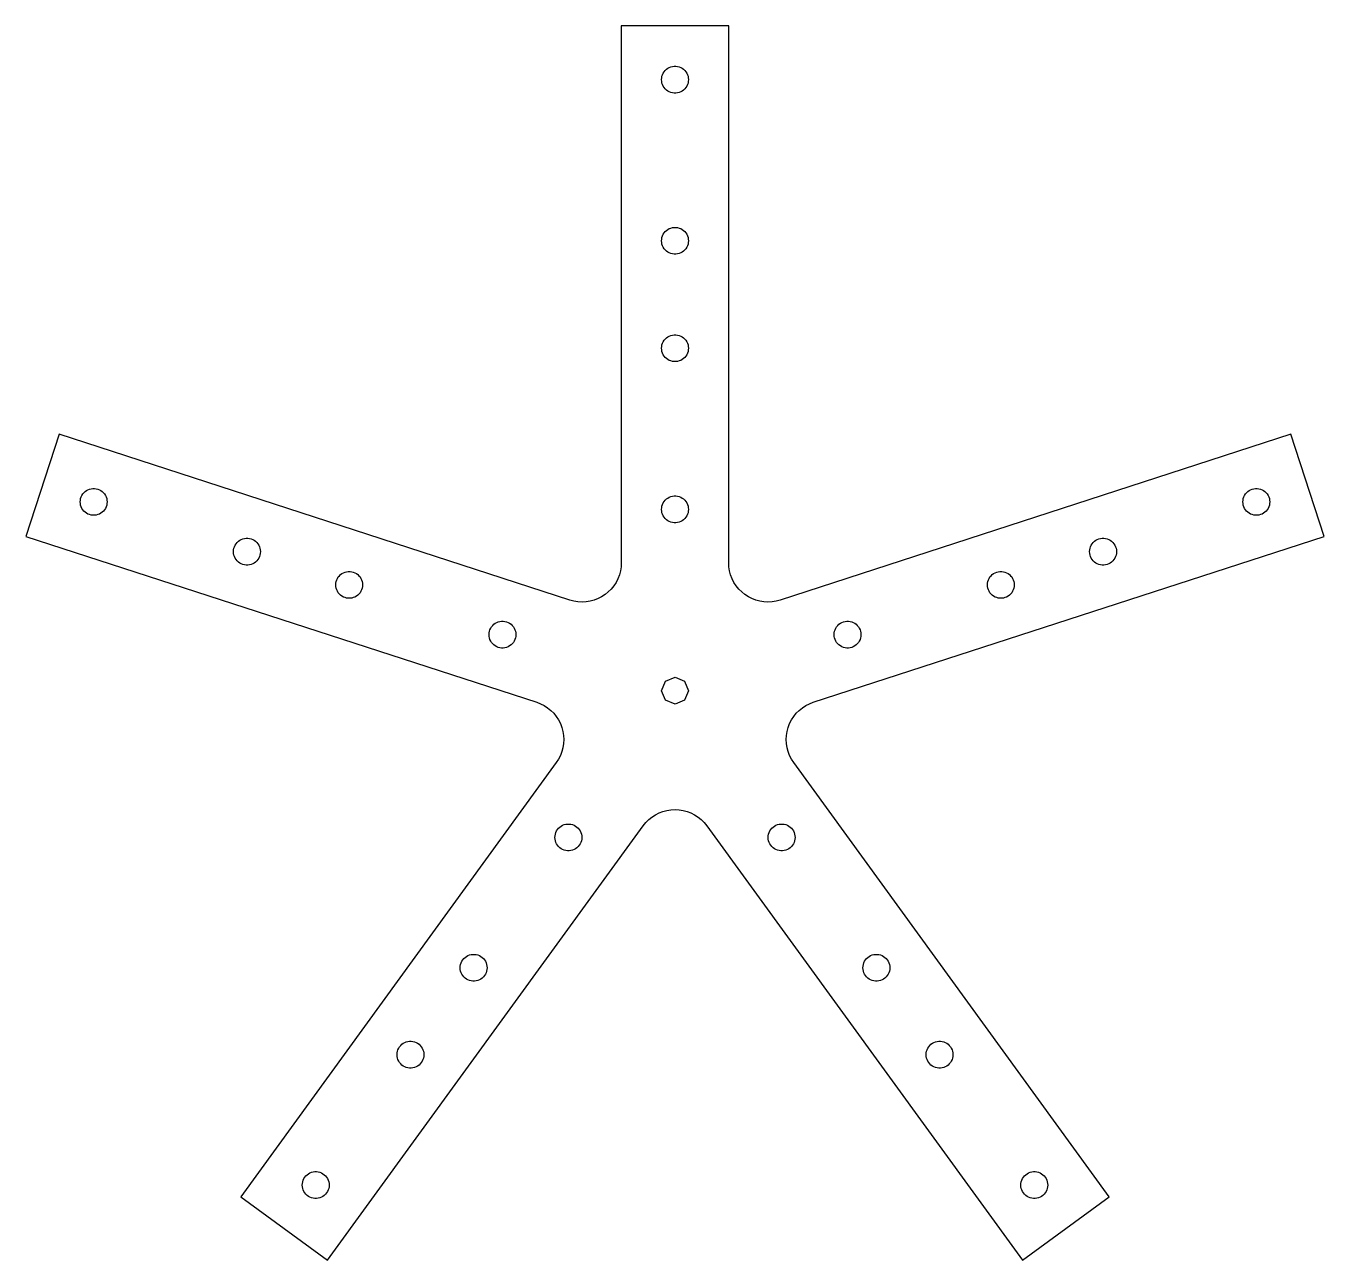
# Model space of a CAD drawing. Header units: metres. Extents: x -121 to 121, y -106 to 124.
import ezdxf

# ---------------------------------------------------------------- set-up
doc = ezdxf.new("R2010")
doc.units = ezdxf.units.M

msp = doc.modelspace()

# ---------------------------------------------------------------- linework, layer by layer
for p, q in [((-9.99998, 123.764), (-10, 23.8111)), ((10, 123.764), (-9.99998, 123.764)), ((10, 23.8111), (10, 123.764)), ((-1.33954, 115.875), (-1.06442, 116.026)), ((-1.06442, 116.026), (-0.77252, 116.141)), ((-0.77252, 116.141), (-0.46843, 116.22)), ((-0.46843, 116.22), (-0.15695, 116.259)), ((-0.15695, 116.259), (0.15697, 116.259)), ((0.15697, 116.259), (0.46845, 116.22)), ((0.46845, 116.22), (0.77254, 116.141)), ((0.77254, 116.141), (1.06444, 116.026)), ((1.06444, 116.026), (1.33955, 115.875)), ((-2.49998, 113.764), (-2.48027, 114.077)), ((-2.48027, 113.45), (-2.49998, 113.764)), ((-2.48027, 114.077), (-2.42143, 114.386)), ((-2.42143, 114.386), (-2.32442, 114.684)), ((-2.32442, 114.684), (-2.19075, 114.968)), ((-2.19075, 114.968), (-2.02252, 115.233)), ((-2.02252, 115.233), (-1.8224, 115.475)), ((-1.8224, 115.475), (-1.59354, 115.69)), ((-1.59354, 115.69), (-1.33954, 115.875)), ((1.33955, 115.875), (1.59355, 115.69)), ((1.59355, 115.69), (1.82242, 115.475)), ((1.82242, 115.475), (2.02254, 115.233)), ((2.02254, 115.233), (2.19077, 114.968)), ((2.19077, 114.968), (2.32443, 114.684)), ((2.32443, 114.684), (2.42145, 114.386)), ((2.42145, 114.386), (2.48029, 114.077)), ((2.48029, 114.077), (2.5, 113.764)), ((2.5, 113.764), (2.48029, 113.45)), ((-2.42143, 113.142), (-2.48027, 113.45)), ((-2.32442, 112.844), (-2.42143, 113.142)), ((-2.19075, 112.559), (-2.32442, 112.844)), ((-2.02252, 112.294), (-2.19075, 112.559)), ((-1.8224, 112.052), (-2.02252, 112.294)), ((-1.59354, 111.838), (-1.8224, 112.052)), ((-1.33954, 111.653), (-1.59354, 111.838)), ((-1.06442, 111.502), (-1.33954, 111.653)), ((-0.77252, 111.386), (-1.06442, 111.502)), ((-0.46843, 111.308), (-0.77252, 111.386)), ((-0.15695, 111.269), (-0.46843, 111.308)), ((0.15697, 111.269), (-0.15695, 111.269)), ((0.46845, 111.308), (0.15697, 111.269)), ((0.77254, 111.386), (0.46845, 111.308)), ((1.06444, 111.502), (0.77254, 111.386)), ((1.33955, 111.653), (1.06444, 111.502)), ((1.59355, 111.838), (1.33955, 111.653)), ((1.82242, 112.052), (1.59355, 111.838)), ((2.02254, 112.294), (1.82242, 112.052)), ((2.19077, 112.559), (2.02254, 112.294)), ((2.32443, 112.844), (2.19077, 112.559)), ((2.42145, 113.142), (2.32443, 112.844)), ((2.48029, 113.45), (2.42145, 113.142)), ((-2.42143, 84.3855), (-2.32442, 84.6841)), ((-2.32442, 84.6841), (-2.19075, 84.9682)), ((-2.19075, 84.9682), (-2.02252, 85.2333)), ((-2.02252, 85.2333), (-1.8224, 85.4752)), ((-1.8224, 85.4752), (-1.59354, 85.6901)), ((-1.59354, 85.6901), (-1.33954, 85.8746)), ((-1.33954, 85.8746), (-1.06442, 86.0259)), ((-1.06442, 86.0259), (-0.77252, 86.1414)), ((-0.77252, 86.1414), (-0.46843, 86.2195)), ((-0.46843, 86.2195), (-0.15695, 86.2589)), ((-0.15695, 86.2589), (0.15697, 86.2589)), ((0.15697, 86.2589), (0.46845, 86.2195)), ((0.46845, 86.2195), (0.77254, 86.1414)), ((0.77254, 86.1414), (1.06444, 86.0259)), ((1.06444, 86.0259), (1.33955, 85.8746)), ((1.33955, 85.8746), (1.59355, 85.6901)), ((1.59355, 85.6901), (1.82242, 85.4752)), ((1.82242, 85.4752), (2.02254, 85.2333)), ((2.02254, 85.2333), (2.19077, 84.9682)), ((2.19077, 84.9682), (2.32443, 84.6841)), ((2.32443, 84.6841), (2.42145, 84.3855)), ((-2.49998, 83.7638), (-2.48027, 84.0771)), ((-2.48027, 83.4505), (-2.49998, 83.7638)), ((-2.48027, 84.0771), (-2.42143, 84.3855)), ((-2.42143, 83.1421), (-2.48027, 83.4505)), ((-2.32442, 82.8435), (-2.42143, 83.1421)), ((-2.19075, 82.5594), (-2.32442, 82.8435)), ((-2.02252, 82.2943), (-2.19075, 82.5594)), ((-1.8224, 82.0524), (-2.02252, 82.2943)), ((2.02254, 82.2943), (1.82242, 82.0524)), ((2.19077, 82.5594), (2.02254, 82.2943)), ((2.32443, 82.8435), (2.19077, 82.5594)), ((2.42145, 83.1421), (2.32443, 82.8435)), ((2.42145, 84.3855), (2.48029, 84.0771)), ((2.48029, 83.4505), (2.42145, 83.1421)), ((2.48029, 84.0771), (2.5, 83.7638)), ((2.5, 83.7638), (2.48029, 83.4505)), ((-1.59354, 81.8375), (-1.8224, 82.0524)), ((-1.33954, 81.653), (-1.59354, 81.8375)), ((-1.06442, 81.5017), (-1.33954, 81.653)), ((-0.77252, 81.3862), (-1.06442, 81.5017)), ((-0.46843, 81.3081), (-0.77252, 81.3862)), ((-0.15695, 81.2687), (-0.46843, 81.3081)), ((0.15697, 81.2687), (-0.15695, 81.2687)), ((0.46845, 81.3081), (0.15697, 81.2687)), ((0.77254, 81.3862), (0.46845, 81.3081)), ((1.06444, 81.5017), (0.77254, 81.3862)), ((1.33955, 81.653), (1.06444, 81.5017)), ((1.59355, 81.8375), (1.33955, 81.653)), ((1.82242, 82.0524), (1.59355, 81.8375)), ((-2.19075, 64.9682), (-2.02252, 65.2333)), ((-2.02252, 65.2333), (-1.8224, 65.4752)), ((-1.8224, 65.4752), (-1.59354, 65.6901)), ((-1.59354, 65.6901), (-1.33954, 65.8746)), ((-1.33954, 65.8746), (-1.06442, 66.0259)), ((-1.06442, 66.0259), (-0.77252, 66.1414)), ((-0.77252, 66.1414), (-0.46843, 66.2195)), ((-0.46843, 66.2195), (-0.15695, 66.2589)), ((-0.15695, 66.2589), (0.15697, 66.2589)), ((0.15697, 66.2589), (0.46845, 66.2195)), ((0.46845, 66.2195), (0.77254, 66.1414)), ((0.77254, 66.1414), (1.06444, 66.0259)), ((1.06444, 66.0259), (1.33955, 65.8746)), ((1.33955, 65.8746), (1.59355, 65.6901)), ((1.59355, 65.6901), (1.82242, 65.4752)), ((1.82242, 65.4752), (2.02254, 65.2333)), ((2.02254, 65.2333), (2.19077, 64.9682)), ((-2.49998, 63.7638), (-2.48027, 64.0771)), ((-2.48027, 63.4505), (-2.49998, 63.7638)), ((-2.48027, 64.0771), (-2.42143, 64.3855)), ((-2.42143, 63.1421), (-2.48027, 63.4505)), ((-2.42143, 64.3855), (-2.32442, 64.6841)), ((-2.32442, 62.8435), (-2.42143, 63.1421)), ((-2.32442, 64.6841), (-2.19075, 64.9682)), ((-2.19075, 62.5594), (-2.32442, 62.8435)), ((2.19077, 64.9682), (2.32443, 64.6841)), ((2.32443, 62.8435), (2.19077, 62.5594)), ((2.32443, 64.6841), (2.42145, 64.3855)), ((2.42145, 63.1421), (2.32443, 62.8435)), ((2.42145, 64.3855), (2.48029, 64.0771)), ((2.48029, 63.4505), (2.42145, 63.1421)), ((2.48029, 64.0771), (2.5, 63.7638)), ((2.5, 63.7638), (2.48029, 63.4505)), ((-2.02252, 62.2943), (-2.19075, 62.5594)), ((-1.8224, 62.0524), (-2.02252, 62.2943)), ((-1.59354, 61.8375), (-1.8224, 62.0524)), ((-1.33954, 61.653), (-1.59354, 61.8375)), ((-1.06442, 61.5017), (-1.33954, 61.653)), ((-0.77252, 61.3862), (-1.06442, 61.5017)), ((-0.46843, 61.3081), (-0.77252, 61.3862)), ((-0.15695, 61.2687), (-0.46843, 61.3081)), ((0.15697, 61.2687), (-0.15695, 61.2687)), ((0.46845, 61.3081), (0.15697, 61.2687)), ((0.77254, 61.3862), (0.46845, 61.3081)), ((1.06444, 61.5017), (0.77254, 61.3862)), ((1.33955, 61.653), (1.06444, 61.5017)), ((1.59355, 61.8375), (1.33955, 61.653)), ((1.82242, 62.0524), (1.59355, 61.8375)), ((2.02254, 62.2943), (1.82242, 62.0524)), ((2.19077, 62.5594), (2.02254, 62.2943)), ((-114.616, 47.7557), (-120.797, 28.7345)), ((-19.5558, 16.8687), (-114.616, 47.7557)), ((114.616, 47.7557), (19.5558, 16.8687)), ((120.797, 28.7345), (114.616, 47.7557)), ((-110.52, 36.0752), (-110.387, 36.3593)), ((-110.387, 36.3593), (-110.218, 36.6244)), ((-110.218, 36.6244), (-110.018, 36.8663)), ((-110.018, 36.8663), (-109.789, 37.0812)), ((-109.789, 37.0812), (-109.535, 37.2658)), ((-109.535, 37.2658), (-109.26, 37.417)), ((-109.26, 37.417), (-108.968, 37.5326)), ((-108.968, 37.5326), (-108.664, 37.6107)), ((-108.664, 37.6107), (-108.353, 37.65)), ((-108.353, 37.65), (-108.039, 37.65)), ((-108.039, 37.65), (-107.727, 37.6107)), ((-107.727, 37.6107), (-107.423, 37.5326)), ((-107.423, 37.5326), (-107.131, 37.417)), ((-107.131, 37.417), (-106.856, 37.2657)), ((-106.856, 37.2657), (-106.602, 37.0812)), ((-106.602, 37.0812), (-106.373, 36.8663)), ((-106.373, 36.8663), (-106.173, 36.6244)), ((-106.173, 36.6244), (-106.005, 36.3593)), ((-106.005, 36.3593), (-105.871, 36.0752)), ((-0.46843, 36.2195), (-0.15695, 36.2589)), ((-0.15695, 36.2589), (0.15697, 36.2589)), ((0.15697, 36.2589), (0.46845, 36.2195)), ((105.871, 36.0752), (106.005, 36.3593)), ((106.005, 36.3593), (106.173, 36.6244)), ((106.173, 36.6244), (106.373, 36.8663)), ((106.373, 36.8663), (106.602, 37.0812)), ((106.602, 37.0812), (106.856, 37.2657)), ((106.856, 37.2657), (107.131, 37.417)), ((107.131, 37.417), (107.423, 37.5326)), ((107.423, 37.5326), (107.727, 37.6107)), ((107.727, 37.6107), (108.039, 37.65)), ((108.039, 37.65), (108.353, 37.65)), ((108.353, 37.65), (108.664, 37.6107)), ((108.664, 37.6107), (108.968, 37.5326)), ((108.968, 37.5326), (109.26, 37.417)), ((109.26, 37.417), (109.535, 37.2658)), ((109.535, 37.2658), (109.789, 37.0812)), ((109.789, 37.0812), (110.018, 36.8663)), ((110.018, 36.8663), (110.218, 36.6244)), ((110.218, 36.6244), (110.387, 36.3593)), ((110.387, 36.3593), (110.52, 36.0752)), ((-110.696, 35.155), (-110.676, 35.4683)), ((-110.676, 34.8416), (-110.696, 35.155)), ((-110.676, 35.4683), (-110.617, 35.7767)), ((-110.617, 34.5332), (-110.676, 34.8416)), ((-110.617, 35.7767), (-110.52, 36.0752)), ((-110.52, 34.2346), (-110.617, 34.5332)), ((-110.387, 33.9506), (-110.52, 34.2346)), ((-110.218, 33.6855), (-110.387, 33.9506)), ((-106.005, 33.9506), (-106.173, 33.6855)), ((-105.871, 34.2346), (-106.005, 33.9506)), ((-105.871, 36.0752), (-105.774, 35.7767)), ((-105.774, 34.5332), (-105.871, 34.2346)), ((-105.774, 35.7767), (-105.716, 35.4683)), ((-105.716, 34.8416), (-105.774, 34.5332)), ((-105.716, 35.4683), (-105.696, 35.1549)), ((-105.696, 35.1549), (-105.716, 34.8416)), ((-2.49998, 33.7638), (-2.48027, 34.0771)), ((-2.48027, 34.0771), (-2.42143, 34.3855)), ((-2.42143, 34.3855), (-2.32442, 34.6841)), ((-2.32442, 34.6841), (-2.19075, 34.9682)), ((-2.19075, 34.9682), (-2.02252, 35.2333)), ((-2.02252, 35.2333), (-1.8224, 35.4752)), ((-1.8224, 35.4752), (-1.59354, 35.6901)), ((-1.59354, 35.6901), (-1.33954, 35.8746)), ((-1.33954, 35.8746), (-1.06442, 36.0259)), ((-1.06442, 36.0259), (-0.77252, 36.1414)), ((-0.77252, 36.1414), (-0.46843, 36.2195)), ((0.46845, 36.2195), (0.77254, 36.1414)), ((0.77254, 36.1414), (1.06444, 36.0259)), ((1.06444, 36.0259), (1.33955, 35.8746)), ((1.33955, 35.8746), (1.59355, 35.6901)), ((1.59355, 35.6901), (1.82242, 35.4752)), ((1.82242, 35.4752), (2.02254, 35.2333)), ((2.02254, 35.2333), (2.19077, 34.9682)), ((2.19077, 34.9682), (2.32443, 34.6841)), ((2.32443, 34.6841), (2.42145, 34.3855)), ((2.42145, 34.3855), (2.48029, 34.0771)), ((2.48029, 34.0771), (2.5, 33.7638)), ((105.696, 35.1549), (105.716, 35.4683)), ((105.716, 34.8416), (105.696, 35.1549)), ((105.716, 35.4683), (105.774, 35.7767)), ((105.774, 34.5332), (105.716, 34.8416)), ((105.774, 35.7767), (105.871, 36.0752)), ((105.871, 34.2346), (105.774, 34.5332)), ((106.005, 33.9506), (105.871, 34.2346)), ((106.173, 33.6855), (106.005, 33.9506)), ((110.387, 33.9506), (110.218, 33.6855)), ((110.52, 34.2346), (110.387, 33.9506)), ((110.52, 36.0752), (110.617, 35.7767)), ((110.617, 34.5332), (110.52, 34.2346)), ((110.617, 35.7767), (110.676, 35.4683)), ((110.676, 34.8416), (110.617, 34.5332)), ((110.676, 35.4683), (110.696, 35.155)), ((110.696, 35.155), (110.676, 34.8416)), ((-110.018, 33.4436), (-110.218, 33.6855)), ((-109.789, 33.2287), (-110.018, 33.4436)), ((-109.535, 33.0441), (-109.789, 33.2287)), ((-109.26, 32.8929), (-109.535, 33.0441)), ((-108.968, 32.7773), (-109.26, 32.8929)), ((-108.664, 32.6992), (-108.968, 32.7773)), ((-108.353, 32.6599), (-108.664, 32.6992)), ((-108.039, 32.6599), (-108.353, 32.6599)), ((-107.727, 32.6992), (-108.039, 32.6599)), ((-107.423, 32.7773), (-107.727, 32.6992)), ((-107.131, 32.8929), (-107.423, 32.7773)), ((-106.856, 33.0441), (-107.131, 32.8929)), ((-106.602, 33.2287), (-106.856, 33.0441)), ((-106.373, 33.4436), (-106.602, 33.2287)), ((-106.173, 33.6855), (-106.373, 33.4436)), ((-2.48027, 33.4505), (-2.49998, 33.7638)), ((-2.42143, 33.1421), (-2.48027, 33.4505)), ((-2.32442, 32.8435), (-2.42143, 33.1421)), ((-2.19075, 32.5594), (-2.32442, 32.8435)), ((-2.02252, 32.2943), (-2.19075, 32.5594)), ((-1.8224, 32.0524), (-2.02252, 32.2943)), ((-1.59354, 31.8375), (-1.8224, 32.0524)), ((-1.33954, 31.653), (-1.59354, 31.8375)), ((-1.06442, 31.5017), (-1.33954, 31.653)), ((-0.77252, 31.3862), (-1.06442, 31.5017)), ((1.06444, 31.5017), (0.77254, 31.3862)), ((1.33955, 31.653), (1.06444, 31.5017)), ((1.59355, 31.8375), (1.33955, 31.653)), ((1.82242, 32.0524), (1.59355, 31.8375)), ((2.02254, 32.2943), (1.82242, 32.0524)), ((2.19077, 32.5594), (2.02254, 32.2943)), ((2.32443, 32.8435), (2.19077, 32.5594)), ((2.42145, 33.1421), (2.32443, 32.8435)), ((2.48029, 33.4505), (2.42145, 33.1421)), ((2.5, 33.7638), (2.48029, 33.4505)), ((106.373, 33.4436), (106.173, 33.6855)), ((106.602, 33.2287), (106.373, 33.4436)), ((106.856, 33.0441), (106.602, 33.2287)), ((107.131, 32.8929), (106.856, 33.0441)), ((107.423, 32.7773), (107.131, 32.8929)), ((107.727, 32.6992), (107.423, 32.7773)), ((108.039, 32.6599), (107.727, 32.6992)), ((108.353, 32.6599), (108.039, 32.6599)), ((108.664, 32.6992), (108.353, 32.6599)), ((108.968, 32.7773), (108.664, 32.6992)), ((109.26, 32.8929), (108.968, 32.7773)), ((109.535, 33.0441), (109.26, 32.8929)), ((109.789, 33.2287), (109.535, 33.0441)), ((110.018, 33.4436), (109.789, 33.2287)), ((110.218, 33.6855), (110.018, 33.4436)), ((-0.46843, 31.3081), (-0.77252, 31.3862)), ((-0.15695, 31.2687), (-0.46843, 31.3081)), ((0.15697, 31.2687), (-0.15695, 31.2687)), ((0.46845, 31.3081), (0.15697, 31.2687)), ((0.77254, 31.3862), (0.46845, 31.3081)), ((-120.797, 28.7345), (-25.7359, -2.15253)), ((-82.0856, 26.5062), (-81.9886, 26.8047)), ((-81.9886, 26.8047), (-81.8549, 27.0888)), ((-81.8549, 27.0888), (-81.6866, 27.3539)), ((-81.6866, 27.3539), (-81.4865, 27.5958)), ((-81.4865, 27.5958), (-81.2577, 27.8107)), ((-81.2577, 27.8107), (-81.0037, 27.9952)), ((-81.0037, 27.9952), (-80.7286, 28.1465)), ((-80.7286, 28.1465), (-80.4367, 28.2621)), ((-80.4367, 28.2621), (-80.1326, 28.3401)), ((-80.1326, 28.3401), (-79.8211, 28.3795)), ((-79.8211, 28.3795), (-79.5071, 28.3795)), ((-79.5071, 28.3795), (-79.1957, 28.3401)), ((-79.1957, 28.3401), (-78.8916, 28.2621)), ((-78.8916, 28.2621), (-78.5997, 28.1465)), ((-78.5997, 28.1465), (-78.3246, 27.9952)), ((-78.3246, 27.9952), (-78.0706, 27.8107)), ((-78.0706, 27.8107), (-77.8417, 27.5958)), ((-77.8417, 27.5958), (-77.6416, 27.3539)), ((-77.6416, 27.3539), (-77.4733, 27.0888)), ((-77.4733, 27.0888), (-77.3397, 26.8047)), ((-77.3397, 26.8047), (-77.2426, 26.5061)), ((25.7359, -2.15253), (120.797, 28.7345)), ((77.2426, 26.5061), (77.3397, 26.8047)), ((77.3397, 26.8047), (77.4733, 27.0888)), ((77.4733, 27.0888), (77.6416, 27.3539)), ((77.6416, 27.3539), (77.8417, 27.5958)), ((77.8417, 27.5958), (78.0706, 27.8107)), ((78.0706, 27.8107), (78.3246, 27.9952)), ((78.3246, 27.9952), (78.5997, 28.1465)), ((78.5997, 28.1465), (78.8916, 28.2621)), ((78.8916, 28.2621), (79.1957, 28.3401)), ((79.1957, 28.3401), (79.5071, 28.3795)), ((79.5071, 28.3795), (79.8211, 28.3795)), ((79.8211, 28.3795), (80.1326, 28.3401)), ((80.1326, 28.3401), (80.4367, 28.2621)), ((80.4367, 28.2621), (80.7286, 28.1465)), ((80.7286, 28.1465), (81.0037, 27.9952)), ((81.0037, 27.9952), (81.2577, 27.8107)), ((81.2577, 27.8107), (81.4865, 27.5958)), ((81.4865, 27.5958), (81.6866, 27.3539)), ((81.6866, 27.3539), (81.8549, 27.0888)), ((81.8549, 27.0888), (81.9886, 26.8047)), ((81.9886, 26.8047), (82.0856, 26.5062)), ((-82.1641, 25.8844), (-82.1444, 26.1978)), ((-82.1444, 25.5711), (-82.1641, 25.8844)), ((-82.1444, 26.1978), (-82.0856, 26.5062)), ((-82.0856, 25.2627), (-82.1444, 25.5711)), ((-81.9886, 24.9641), (-82.0856, 25.2627)), ((-81.8549, 24.6801), (-81.9886, 24.9641)), ((-81.6867, 24.415), (-81.8549, 24.6801)), ((-81.4865, 24.1731), (-81.6867, 24.415)), ((-81.2577, 23.9582), (-81.4865, 24.1731)), ((-77.8417, 24.1731), (-78.0705, 23.9582)), ((-77.6416, 24.415), (-77.8417, 24.1731)), ((-77.4733, 24.6801), (-77.6416, 24.415)), ((-77.3397, 24.9641), (-77.4733, 24.6801)), ((-77.2426, 25.2627), (-77.3397, 24.9641)), ((-77.2426, 26.5061), (-77.1838, 26.1978)), ((-77.1838, 25.5711), (-77.2426, 25.2627)), ((-77.1838, 26.1978), (-77.1641, 25.8844)), ((-77.1641, 25.8844), (-77.1838, 25.5711)), ((77.1641, 25.8844), (77.1838, 26.1978)), ((77.1838, 25.5711), (77.1641, 25.8844)), ((77.1838, 26.1978), (77.2426, 26.5061)), ((77.2426, 25.2627), (77.1838, 25.5711)), ((77.3397, 24.9641), (77.2426, 25.2627)), ((77.4733, 24.6801), (77.3397, 24.9641)), ((77.6416, 24.415), (77.4733, 24.6801)), ((77.8417, 24.1731), (77.6416, 24.415)), ((78.0705, 23.9582), (77.8417, 24.1731)), ((81.4865, 24.1731), (81.2577, 23.9582)), ((81.6867, 24.415), (81.4865, 24.1731)), ((81.8549, 24.6801), (81.6867, 24.415)), ((81.9886, 24.9641), (81.8549, 24.6801)), ((82.0856, 25.2627), (81.9886, 24.9641)), ((82.0856, 26.5062), (82.1444, 26.1978)), ((82.1444, 25.5711), (82.0856, 25.2627)), ((82.1444, 26.1978), (82.1641, 25.8844)), ((82.1641, 25.8844), (82.1444, 25.5711)), ((-81.0037, 23.7736), (-81.2577, 23.9582)), ((-80.7286, 23.6224), (-81.0037, 23.7736)), ((-80.4366, 23.5068), (-80.7286, 23.6224)), ((-80.1326, 23.4287), (-80.4366, 23.5068)), ((-79.8211, 23.3894), (-80.1326, 23.4287)), ((-79.5071, 23.3894), (-79.8211, 23.3894)), ((-79.1957, 23.4287), (-79.5071, 23.3894)), ((-78.8916, 23.5068), (-79.1957, 23.4287)), ((-78.5997, 23.6224), (-78.8916, 23.5068)), ((-78.3245, 23.7736), (-78.5997, 23.6224)), ((-78.0705, 23.9582), (-78.3245, 23.7736)), ((-62.2365, 21.6304), (-61.9825, 21.8149)), ((-61.9825, 21.8149), (-61.7074, 21.9662)), ((-61.7074, 21.9662), (-61.4155, 22.0817)), ((-61.4155, 22.0817), (-61.1114, 22.1598)), ((-61.1114, 22.1598), (-60.8, 22.1992)), ((-60.8, 22.1992), (-60.486, 22.1992)), ((-60.486, 22.1992), (-60.1745, 22.1598)), ((-60.1745, 22.1598), (-59.8704, 22.0817)), ((-59.8704, 22.0817), (-59.5785, 21.9662)), ((-59.5785, 21.9662), (-59.3034, 21.8149)), ((-59.3034, 21.8149), (-59.0494, 21.6304)), ((-10.1595, 22.2936), (-10.3573, 21.5556)), ((-10.04, 23.0483), (-10.1595, 22.2936)), ((-10, 23.8111), (-10.04, 23.0483)), ((10.04, 23.0483), (10, 23.8111)), ((10.1595, 22.2936), (10.04, 23.0483)), ((10.3573, 21.5556), (10.1595, 22.2936)), ((59.0494, 21.6304), (59.3034, 21.8149)), ((59.3034, 21.8149), (59.5785, 21.9662)), ((59.5785, 21.9662), (59.8704, 22.0817)), ((59.8704, 22.0817), (60.1745, 22.1598)), ((60.1745, 22.1598), (60.486, 22.1992)), ((60.486, 22.1992), (60.8, 22.1992)), ((60.8, 22.1992), (61.1114, 22.1598)), ((61.1114, 22.1598), (61.4155, 22.0817)), ((61.4155, 22.0817), (61.7074, 21.9662)), ((61.7074, 21.9662), (61.9825, 21.8149)), ((61.9825, 21.8149), (62.2365, 21.6304)), ((78.3245, 23.7736), (78.0705, 23.9582)), ((78.5997, 23.6224), (78.3245, 23.7736)), ((78.8916, 23.5068), (78.5997, 23.6224)), ((79.1957, 23.4287), (78.8916, 23.5068)), ((79.5071, 23.3894), (79.1957, 23.4287)), ((79.8211, 23.3894), (79.5071, 23.3894)), ((80.1326, 23.4287), (79.8211, 23.3894)), ((80.4366, 23.5068), (80.1326, 23.4287)), ((80.7286, 23.6224), (80.4366, 23.5068)), ((81.0037, 23.7736), (80.7286, 23.6224)), ((81.2577, 23.9582), (81.0037, 23.7736)), ((-63.143, 19.7041), (-63.1233, 20.0174)), ((-63.1233, 19.3908), (-63.143, 19.7041)), ((-63.1233, 20.0174), (-63.0644, 20.3258)), ((-63.0644, 19.0824), (-63.1233, 19.3908)), ((-63.0644, 20.3258), (-62.9674, 20.6244)), ((-62.9674, 20.6244), (-62.8338, 20.9085)), ((-62.8338, 20.9085), (-62.6655, 21.1736)), ((-62.6655, 21.1736), (-62.4654, 21.4155)), ((-62.4654, 21.4155), (-62.2365, 21.6304)), ((-59.0494, 21.6304), (-58.8206, 21.4155)), ((-58.8206, 21.4155), (-58.6204, 21.1736)), ((-58.6204, 21.1736), (-58.4522, 20.9085)), ((-58.4522, 20.9085), (-58.3185, 20.6244)), ((-58.3185, 20.6244), (-58.2215, 20.3258)), ((-58.2215, 20.3258), (-58.1627, 20.0174)), ((-58.1627, 19.3907), (-58.2215, 19.0824)), ((-58.1627, 20.0174), (-58.143, 19.7041)), ((-58.143, 19.7041), (-58.1627, 19.3907)), ((-11.3942, 19.5206), (-11.875, 18.9267)), ((-10.978, 20.1614), (-11.3942, 19.5206)), ((-10.6311, 20.8422), (-10.978, 20.1614)), ((-10.3573, 21.5556), (-10.6311, 20.8422)), ((10.6311, 20.8422), (10.3573, 21.5556)), ((10.978, 20.1614), (10.6311, 20.8422)), ((11.3942, 19.5206), (10.978, 20.1614)), ((11.875, 18.9267), (11.3942, 19.5206)), ((58.143, 19.7041), (58.1627, 20.0174)), ((58.1627, 19.3907), (58.143, 19.7041)), ((58.1627, 20.0174), (58.2215, 20.3258)), ((58.2215, 19.0824), (58.1627, 19.3907)), ((58.2215, 20.3258), (58.3185, 20.6244)), ((58.3185, 20.6244), (58.4522, 20.9085)), ((58.4522, 20.9085), (58.6204, 21.1736)), ((58.6204, 21.1736), (58.8206, 21.4155)), ((58.8206, 21.4155), (59.0494, 21.6304)), ((62.2365, 21.6304), (62.4654, 21.4155)), ((62.4654, 21.4155), (62.6655, 21.1736)), ((62.6655, 21.1736), (62.8338, 20.9085)), ((62.8338, 20.9085), (62.9674, 20.6244)), ((62.9674, 20.6244), (63.0644, 20.3258)), ((63.0644, 20.3258), (63.1233, 20.0174)), ((63.1233, 19.3908), (63.0644, 19.0824)), ((63.1233, 20.0174), (63.143, 19.7041)), ((63.143, 19.7041), (63.1233, 19.3908)), ((-62.9674, 18.7838), (-63.0644, 19.0824)), ((-62.8337, 18.4997), (-62.9674, 18.7838)), ((-62.6655, 18.2346), (-62.8337, 18.4997)), ((-62.4654, 17.9927), (-62.6655, 18.2346)), ((-62.2365, 17.7778), (-62.4654, 17.9927)), ((-61.9826, 17.5933), (-62.2365, 17.7778)), ((-61.7074, 17.442), (-61.9826, 17.5933)), ((-61.4155, 17.3264), (-61.7074, 17.442)), ((-61.1114, 17.2484), (-61.4155, 17.3264)), ((-60.8, 17.209), (-61.1114, 17.2484)), ((-60.486, 17.209), (-60.8, 17.209)), ((-60.1745, 17.2484), (-60.486, 17.209)), ((-59.8704, 17.3265), (-60.1745, 17.2484)), ((-59.5785, 17.442), (-59.8704, 17.3265)), ((-59.3034, 17.5933), (-59.5785, 17.442)), ((-59.0494, 17.7778), (-59.3034, 17.5933)), ((-58.8206, 17.9927), (-59.0494, 17.7778)), ((-58.6204, 18.2346), (-58.8206, 17.9927)), ((-58.4522, 18.4997), (-58.6204, 18.2346)), ((-58.3185, 18.7838), (-58.4522, 18.4997)), ((-58.2215, 19.0824), (-58.3185, 18.7838)), ((-14.3308, 17.1425), (-15.0442, 16.8687)), ((-13.65, 17.4894), (-14.3308, 17.1425)), ((-13.0092, 17.9056), (-13.65, 17.4894)), ((-12.4153, 18.3864), (-13.0092, 17.9056)), ((-11.875, 18.9267), (-12.4153, 18.3864)), ((12.4153, 18.3864), (11.875, 18.9267)), ((13.0092, 17.9056), (12.4153, 18.3864)), ((13.65, 17.4894), (13.0092, 17.9056)), ((14.3308, 17.1425), (13.65, 17.4894)), ((15.0442, 16.8687), (14.3308, 17.1425)), ((58.3185, 18.7838), (58.2215, 19.0824)), ((58.4522, 18.4997), (58.3185, 18.7838)), ((58.6204, 18.2346), (58.4522, 18.4997)), ((58.8206, 17.9927), (58.6204, 18.2346)), ((59.0494, 17.7778), (58.8206, 17.9927)), ((59.3034, 17.5933), (59.0494, 17.7778)), ((59.5785, 17.442), (59.3034, 17.5933)), ((59.8704, 17.3265), (59.5785, 17.442)), ((60.1745, 17.2484), (59.8704, 17.3265)), ((60.486, 17.209), (60.1745, 17.2484)), ((60.8, 17.209), (60.486, 17.209)), ((61.1114, 17.2484), (60.8, 17.209)), ((61.4155, 17.3264), (61.1114, 17.2484)), ((61.7074, 17.442), (61.4155, 17.3264)), ((61.9826, 17.5933), (61.7074, 17.442)), ((62.2365, 17.7778), (61.9826, 17.5933)), ((62.4654, 17.9927), (62.2365, 17.7778)), ((62.6655, 18.2346), (62.4654, 17.9927)), ((62.8337, 18.4997), (62.6655, 18.2346)), ((62.9674, 18.7838), (62.8337, 18.4997)), ((63.0644, 19.0824), (62.9674, 18.7838)), ((-18.8177, 16.6709), (-19.5558, 16.8687)), ((-18.063, 16.5514), (-18.8177, 16.6709)), ((-17.3, 16.5114), (-18.063, 16.5514)), ((-16.5369, 16.5514), (-17.3, 16.5114)), ((-15.7822, 16.6709), (-16.5369, 16.5514)), ((-15.0442, 16.8687), (-15.7822, 16.6709)), ((15.7822, 16.6709), (15.0442, 16.8687)), ((16.5369, 16.5514), (15.7822, 16.6709)), ((17.3, 16.5114), (16.5369, 16.5514)), ((18.063, 16.5514), (17.3, 16.5114)), ((18.8177, 16.6709), (18.063, 16.5514)), ((19.5558, 16.8687), (18.8177, 16.6709)), ((-34.1338, 11.903), (-33.9337, 12.1449)), ((-33.9337, 12.1449), (-33.7048, 12.3598)), ((-33.7048, 12.3598), (-33.4509, 12.5444)), ((-33.4509, 12.5444), (-33.1757, 12.6956)), ((-33.1757, 12.6956), (-32.8838, 12.8112)), ((-32.8838, 12.8112), (-32.5797, 12.8893)), ((-32.5797, 12.8893), (-32.2683, 12.9286)), ((-32.2683, 12.9286), (-31.9543, 12.9286)), ((-31.9543, 12.9286), (-31.6428, 12.8893)), ((-31.6428, 12.8893), (-31.3387, 12.8112)), ((-31.3387, 12.8112), (-31.0468, 12.6956)), ((-31.0468, 12.6956), (-30.7717, 12.5444)), ((-30.7717, 12.5444), (-30.5177, 12.3599)), ((-30.5177, 12.3599), (-30.2889, 12.145)), ((-30.2889, 12.145), (-30.0887, 11.903)), ((30.0887, 11.903), (30.2889, 12.145)), ((30.2889, 12.145), (30.5177, 12.3599)), ((30.5177, 12.3599), (30.7717, 12.5444)), ((30.7717, 12.5444), (31.0468, 12.6956)), ((31.0468, 12.6956), (31.3387, 12.8112)), ((31.3387, 12.8112), (31.6428, 12.8893)), ((31.6428, 12.8893), (31.9543, 12.9286)), ((31.9543, 12.9286), (32.2683, 12.9286)), ((32.2683, 12.9286), (32.5797, 12.8893)), ((32.5797, 12.8893), (32.8838, 12.8112)), ((32.8838, 12.8112), (33.1757, 12.6956)), ((33.1757, 12.6956), (33.4509, 12.5444)), ((33.4509, 12.5444), (33.7048, 12.3598)), ((33.7048, 12.3598), (33.9337, 12.1449)), ((33.9337, 12.1449), (34.1338, 11.903)), ((-34.6113, 10.4336), (-34.5916, 10.7469)), ((-34.5916, 10.1203), (-34.6113, 10.4336)), ((-34.5916, 10.7469), (-34.5327, 11.0553)), ((-34.5327, 9.81187), (-34.5916, 10.1203)), ((-34.5327, 11.0553), (-34.4357, 11.3539)), ((-34.4357, 9.51328), (-34.5327, 9.81187)), ((-34.4357, 11.3539), (-34.302, 11.638)), ((-34.302, 11.638), (-34.1338, 11.903)), ((-30.0887, 11.903), (-29.9205, 11.638)), ((-29.9205, 11.638), (-29.7868, 11.3539)), ((-29.7868, 11.3539), (-29.6898, 11.0553)), ((-29.6898, 9.81184), (-29.7868, 9.51328)), ((-29.6898, 11.0553), (-29.631, 10.7469)), ((-29.631, 10.1202), (-29.6898, 9.81184)), ((-29.631, 10.7469), (-29.6113, 10.4336)), ((-29.6113, 10.4336), (-29.631, 10.1202)), ((29.6113, 10.4336), (29.631, 10.7469)), ((29.631, 10.1202), (29.6113, 10.4336)), ((29.631, 10.7469), (29.6898, 11.0553)), ((29.6898, 9.81184), (29.631, 10.1202)), ((29.6898, 11.0553), (29.7868, 11.3539)), ((29.7868, 9.51328), (29.6898, 9.81184)), ((29.7868, 11.3539), (29.9205, 11.638)), ((29.9205, 11.638), (30.0887, 11.903)), ((34.1338, 11.903), (34.302, 11.638)), ((34.302, 11.638), (34.4357, 11.3539)), ((34.4357, 11.3539), (34.5327, 11.0553)), ((34.5327, 9.81187), (34.4357, 9.51328)), ((34.5327, 11.0553), (34.5916, 10.7469)), ((34.5916, 10.1203), (34.5327, 9.81187)), ((34.5916, 10.7469), (34.6113, 10.4336)), ((34.6113, 10.4336), (34.5916, 10.1203)), ((-34.302, 9.2292), (-34.4357, 9.51328)), ((-34.1338, 8.96413), (-34.302, 9.2292)), ((-33.9337, 8.72221), (-34.1338, 8.96413)), ((-33.7048, 8.50731), (-33.9337, 8.72221)), ((-33.4509, 8.32277), (-33.7048, 8.50731)), ((-33.1757, 8.17152), (-33.4509, 8.32277)), ((-32.8838, 8.05594), (-33.1757, 8.17152)), ((-32.5797, 7.97787), (-32.8838, 8.05594)), ((-32.2683, 7.93852), (-32.5797, 7.97787)), ((-31.9543, 7.93852), (-32.2683, 7.93852)), ((-31.6428, 7.97787), (-31.9543, 7.93852)), ((-31.3387, 8.05594), (-31.6428, 7.97787)), ((-31.0468, 8.17152), (-31.3387, 8.05594)), ((-30.7717, 8.32277), (-31.0468, 8.17152)), ((-30.5177, 8.50731), (-30.7717, 8.32277)), ((-30.2888, 8.72223), (-30.5177, 8.50731)), ((-30.0887, 8.96413), (-30.2888, 8.72223)), ((-29.9205, 9.2292), (-30.0887, 8.96413)), ((-29.7868, 9.51328), (-29.9205, 9.2292)), ((29.9205, 9.2292), (29.7868, 9.51328)), ((30.0887, 8.96413), (29.9205, 9.2292)), ((30.2888, 8.72223), (30.0887, 8.96413)), ((30.5177, 8.50731), (30.2888, 8.72223)), ((30.7717, 8.32277), (30.5177, 8.50731)), ((31.0468, 8.17152), (30.7717, 8.32277)), ((31.3387, 8.05594), (31.0468, 8.17152)), ((31.6428, 7.97787), (31.3387, 8.05594)), ((31.9543, 7.93852), (31.6428, 7.97787)), ((32.2683, 7.93852), (31.9543, 7.93852)), ((32.5797, 7.97787), (32.2683, 7.93852)), ((32.8838, 8.05594), (32.5797, 7.97787)), ((33.1757, 8.17152), (32.8838, 8.05594)), ((33.4509, 8.32277), (33.1757, 8.17152)), ((33.7048, 8.50731), (33.4509, 8.32277)), ((33.9337, 8.72221), (33.7048, 8.50731)), ((34.1338, 8.96413), (33.9337, 8.72221)), ((34.302, 9.2292), (34.1338, 8.96413)), ((34.4357, 9.51328), (34.302, 9.2292)), ((-1.76776, 1.76776), (0, 2.5)), ((0, 2.5), (1.76776, 1.76776)), ((-2.5, 0), (-1.76776, 1.76776)), ((-1.76776, -1.76776), (-2.5, 0)), ((1.76776, 1.76776), (2.5, 0)), ((2.5, 0), (1.76776, -1.76776)), ((-25.7359, -2.15253), (-25.0228, -2.42627)), ((0, -2.5), (-1.76776, -1.76776)), ((1.76776, -1.76776), (0, -2.5)), ((25.0228, -2.42627), (25.7359, -2.15253)), ((-25.0228, -2.42627), (-24.342, -2.77316)), ((-24.342, -2.77316), (-23.7011, -3.18933)), ((-23.7011, -3.18933), (-23.1073, -3.67018)), ((-23.1073, -3.67018), (-22.567, -4.21048)), ((-22.567, -4.21048), (-22.0861, -4.80432)), ((-22.0861, -4.80432), (-21.67, -5.44514)), ((21.67, -5.44514), (22.0861, -4.80432)), ((22.0861, -4.80432), (22.567, -4.21048)), ((22.567, -4.21048), (23.1073, -3.67018)), ((23.1073, -3.67018), (23.7011, -3.18933)), ((23.7011, -3.18933), (24.342, -2.77316)), ((24.342, -2.77316), (25.0228, -2.42627)), ((-21.67, -5.44514), (-21.3231, -6.12598)), ((-21.3231, -6.12598), (-21.0493, -6.83931)), ((-21.0493, -6.83931), (-20.8515, -7.57738)), ((20.8515, -7.57738), (21.0493, -6.83931)), ((21.0493, -6.83931), (21.3231, -6.12598)), ((21.3231, -6.12598), (21.67, -5.44514)), ((-20.8515, -7.57738), (-20.732, -8.33208)), ((-20.732, -8.33208), (-20.692, -9.09512)), ((-20.692, -9.09512), (-20.732, -9.8582)), ((20.692, -9.09512), (20.732, -8.33208)), ((20.732, -9.8582), (20.692, -9.09512)), ((20.732, -8.33208), (20.8515, -7.57738)), ((-21.3231, -12.0643), (-21.67, -12.7451)), ((-21.0493, -11.351), (-21.3231, -12.0643)), ((-20.8515, -10.6129), (-21.0493, -11.351)), ((-20.732, -9.8582), (-20.8515, -10.6129)), ((20.8515, -10.6129), (20.732, -9.8582)), ((21.0493, -11.351), (20.8515, -10.6129)), ((21.3231, -12.0643), (21.0493, -11.351)), ((21.67, -12.7451), (21.3231, -12.0643)), ((-22.0862, -13.386), (-80.8367, -94.2492)), ((-21.67, -12.7451), (-22.0862, -13.386)), ((22.0862, -13.386), (21.67, -12.7451)), ((80.8367, -94.2492), (22.0862, -13.386)), ((-5.42494, -24.5479), (-4.88464, -24.0076)), ((-4.88464, -24.0076), (-4.29082, -23.5267)), ((-4.29082, -23.5267), (-3.64999, -23.1105)), ((-3.64999, -23.1105), (-2.96918, -22.7636)), ((-2.96918, -22.7636), (-2.25581, -22.4898)), ((-2.25581, -22.4898), (-1.51775, -22.292)), ((-1.51775, -22.292), (-0.76305, -22.1725)), ((-0.76305, -22.1725), (0, -22.1325)), ((0, -22.1325), (0.76303, -22.1725)), ((0.76303, -22.1725), (1.51773, -22.292)), ((1.51773, -22.292), (2.2558, -22.4898)), ((2.2558, -22.4898), (2.96916, -22.7636)), ((2.96916, -22.7636), (3.64998, -23.1105)), ((3.64998, -23.1105), (4.2908, -23.5267)), ((4.2908, -23.5267), (4.88463, -24.0076)), ((4.88463, -24.0076), (5.42493, -24.5479)), ((-64.6564, -106.005), (-5.90582, -25.1417)), ((-22.2673, -26.6938), (-22.1703, -26.3952)), ((-22.1703, -26.3952), (-22.0366, -26.1111)), ((-22.0366, -26.1111), (-21.8684, -25.846)), ((-21.8684, -25.846), (-21.6683, -25.6041)), ((-21.6683, -25.6041), (-21.4394, -25.3892)), ((-21.4394, -25.3892), (-21.1854, -25.2047)), ((-21.1854, -25.2047), (-20.9103, -25.0534)), ((-20.9103, -25.0534), (-20.6184, -24.9379)), ((-20.6184, -24.9379), (-20.3143, -24.8598)), ((-20.3143, -24.8598), (-20.0028, -24.8204)), ((-20.0028, -24.8204), (-19.6889, -24.8204)), ((-19.6889, -24.8204), (-19.3774, -24.8598)), ((-19.3774, -24.8598), (-19.0733, -24.9379)), ((-19.0733, -24.9379), (-18.7814, -25.0534)), ((-18.7814, -25.0534), (-18.5063, -25.2047)), ((-18.5063, -25.2047), (-18.2523, -25.3892)), ((-18.2523, -25.3892), (-18.0235, -25.6041)), ((-18.0235, -25.6041), (-17.8233, -25.846)), ((-17.8233, -25.846), (-17.6551, -26.1111)), ((-17.6551, -26.1111), (-17.5214, -26.3952)), ((-17.5214, -26.3952), (-17.4244, -26.6938)), ((-5.90582, -25.1417), (-5.42494, -24.5479)), ((5.42493, -24.5479), (5.90582, -25.1417)), ((5.90582, -25.1417), (64.6564, -106.005)), ((17.4244, -26.6938), (17.5214, -26.3952)), ((17.5214, -26.3952), (17.6551, -26.1111)), ((17.6551, -26.1111), (17.8233, -25.846)), ((17.8233, -25.846), (18.0235, -25.6041)), ((18.0235, -25.6041), (18.2523, -25.3892)), ((18.2523, -25.3892), (18.5063, -25.2047)), ((18.5063, -25.2047), (18.7814, -25.0534)), ((18.7814, -25.0534), (19.0733, -24.9379)), ((19.0733, -24.9379), (19.3774, -24.8598)), ((19.3774, -24.8598), (19.6889, -24.8204)), ((19.6889, -24.8204), (20.0028, -24.8204)), ((20.0028, -24.8204), (20.3143, -24.8598)), ((20.3143, -24.8598), (20.6184, -24.9379)), ((20.6184, -24.9379), (20.9103, -25.0534)), ((20.9103, -25.0534), (21.1854, -25.2047)), ((21.1854, -25.2047), (21.4394, -25.3892)), ((21.4394, -25.3892), (21.6683, -25.6041)), ((21.6683, -25.6041), (21.8684, -25.846)), ((21.8684, -25.846), (22.0366, -26.1111)), ((22.0366, -26.1111), (22.1703, -26.3952)), ((22.1703, -26.3952), (22.2673, -26.6938)), ((-22.3459, -27.3155), (-22.3262, -27.0022)), ((-22.3261, -27.6288), (-22.3459, -27.3155)), ((-22.3262, -27.0022), (-22.2673, -26.6938)), ((-22.2673, -27.9372), (-22.3261, -27.6288)), ((-22.1703, -28.2358), (-22.2673, -27.9372)), ((-22.0366, -28.5199), (-22.1703, -28.2358)), ((-21.8684, -28.785), (-22.0366, -28.5199)), ((-21.6683, -29.0269), (-21.8684, -28.785)), ((-17.8233, -28.785), (-18.0234, -29.0269)), ((-17.6551, -28.5199), (-17.8233, -28.785)), ((-17.5214, -28.2358), (-17.6551, -28.5199)), ((-17.4244, -27.9372), (-17.5214, -28.2358)), ((-17.4244, -26.6938), (-17.3656, -27.0022)), ((-17.3656, -27.6288), (-17.4244, -27.9372)), ((-17.3656, -27.0022), (-17.3459, -27.3155)), ((-17.3459, -27.3155), (-17.3656, -27.6288)), ((17.3459, -27.3155), (17.3656, -27.0022)), ((17.3656, -27.6288), (17.3459, -27.3155)), ((17.3656, -27.0022), (17.4244, -26.6938)), ((17.4244, -27.9372), (17.3656, -27.6288)), ((17.5214, -28.2358), (17.4244, -27.9372)), ((17.6551, -28.5199), (17.5214, -28.2358)), ((17.8233, -28.785), (17.6551, -28.5199)), ((18.0234, -29.0269), (17.8233, -28.785)), ((21.8684, -28.785), (21.6683, -29.0269)), ((22.0366, -28.5199), (21.8684, -28.785)), ((22.1703, -28.2358), (22.0366, -28.5199)), ((22.2673, -27.9372), (22.1703, -28.2358)), ((22.2673, -26.6938), (22.3262, -27.0022)), ((22.3261, -27.6288), (22.2673, -27.9372)), ((22.3459, -27.3155), (22.3261, -27.6288)), ((22.3262, -27.0022), (22.3459, -27.3155)), ((-21.4394, -29.2418), (-21.6683, -29.0269)), ((-21.1854, -29.4263), (-21.4394, -29.2418)), ((-20.9103, -29.5775), (-21.1854, -29.4263)), ((-20.6184, -29.6931), (-20.9103, -29.5775)), ((-20.3143, -29.7712), (-20.6184, -29.6931)), ((-20.0029, -29.8105), (-20.3143, -29.7712)), ((-19.6889, -29.8105), (-20.0029, -29.8105)), ((-19.3774, -29.7712), (-19.6889, -29.8105)), ((-19.0733, -29.6931), (-19.3774, -29.7712)), ((-18.7814, -29.5776), (-19.0733, -29.6931)), ((-18.5063, -29.4263), (-18.7814, -29.5776)), ((-18.2523, -29.2418), (-18.5063, -29.4263)), ((-18.0234, -29.0269), (-18.2523, -29.2418)), ((18.2523, -29.2418), (18.0234, -29.0269)), ((18.5063, -29.4263), (18.2523, -29.2418)), ((18.7814, -29.5776), (18.5063, -29.4263)), ((19.0733, -29.6931), (18.7814, -29.5776)), ((19.3774, -29.7712), (19.0733, -29.6931)), ((19.6889, -29.8105), (19.3774, -29.7712)), ((20.0029, -29.8105), (19.6889, -29.8105)), ((20.3143, -29.7712), (20.0029, -29.8105)), ((20.6184, -29.6931), (20.3143, -29.7712)), ((20.9103, -29.5775), (20.6184, -29.6931)), ((21.1854, -29.4263), (20.9103, -29.5775)), ((21.4394, -29.2418), (21.1854, -29.4263)), ((21.6683, -29.0269), (21.4394, -29.2418)), ((-39.9009, -50.9643), (-39.8039, -50.6657)), ((-39.8039, -50.6657), (-39.6702, -50.3816)), ((-39.6702, -50.3816), (-39.502, -50.1165)), ((-39.502, -50.1165), (-39.3018, -49.8746)), ((-39.3018, -49.8746), (-39.073, -49.6597)), ((-39.073, -49.6597), (-38.819, -49.4752)), ((-38.819, -49.4752), (-38.5439, -49.3239)), ((-38.5439, -49.3239), (-38.252, -49.2084)), ((-38.252, -49.2084), (-37.9479, -49.1303)), ((-37.9479, -49.1303), (-37.6364, -49.0909)), ((-37.6364, -49.0909), (-37.3224, -49.0909)), ((-37.3224, -49.0909), (-37.011, -49.1303)), ((-37.011, -49.1303), (-36.7069, -49.2084)), ((-36.7069, -49.2084), (-36.415, -49.3239)), ((-36.415, -49.3239), (-36.1398, -49.4752)), ((-36.1398, -49.4752), (-35.8859, -49.6597)), ((-35.8859, -49.6597), (-35.657, -49.8746)), ((-35.657, -49.8746), (-35.4569, -50.1165)), ((-35.4569, -50.1165), (-35.2887, -50.3816)), ((-35.2887, -50.3816), (-35.155, -50.6657)), ((-35.155, -50.6657), (-35.058, -50.9643)), ((35.058, -50.9643), (35.155, -50.6657)), ((35.155, -50.6657), (35.2887, -50.3816)), ((35.2887, -50.3816), (35.4569, -50.1165)), ((35.4569, -50.1165), (35.657, -49.8746)), ((35.657, -49.8746), (35.8859, -49.6597)), ((35.8859, -49.6597), (36.1398, -49.4752)), ((36.1398, -49.4752), (36.415, -49.3239)), ((36.415, -49.3239), (36.7069, -49.2084)), ((36.7069, -49.2084), (37.011, -49.1303)), ((37.011, -49.1303), (37.3224, -49.0909)), ((37.3224, -49.0909), (37.6364, -49.0909)), ((37.6364, -49.0909), (37.9479, -49.1303)), ((37.9479, -49.1303), (38.252, -49.2084)), ((38.252, -49.2084), (38.5439, -49.3239)), ((38.5439, -49.3239), (38.819, -49.4752)), ((38.819, -49.4752), (39.073, -49.6597)), ((39.073, -49.6597), (39.3018, -49.8746)), ((39.3018, -49.8746), (39.502, -50.1165)), ((39.502, -50.1165), (39.6702, -50.3816)), ((39.6702, -50.3816), (39.8039, -50.6657)), ((39.8039, -50.6657), (39.9009, -50.9643)), ((-39.9794, -51.586), (-39.9597, -51.2727)), ((-39.9597, -51.8993), (-39.9794, -51.586)), ((-39.9597, -51.2727), (-39.9009, -50.9643)), ((-39.9009, -52.2077), (-39.9597, -51.8993)), ((-39.8038, -52.5063), (-39.9009, -52.2077)), ((-39.6702, -52.7904), (-39.8038, -52.5063)), ((-39.502, -53.0555), (-39.6702, -52.7904)), ((-39.3018, -53.2974), (-39.502, -53.0555)), ((-35.4569, -53.0555), (-35.657, -53.2974)), ((-35.2887, -52.7904), (-35.4569, -53.0555)), ((-35.155, -52.5063), (-35.2887, -52.7904)), ((-35.058, -52.2077), (-35.155, -52.5063)), ((-35.058, -50.9643), (-34.9991, -51.2727)), ((-34.9991, -51.8993), (-35.058, -52.2077)), ((-34.9991, -51.2727), (-34.9794, -51.586)), ((-34.9794, -51.586), (-34.9991, -51.8993)), ((34.9794, -51.586), (34.9991, -51.2727)), ((34.9991, -51.8993), (34.9794, -51.586)), ((34.9991, -51.2727), (35.058, -50.9643)), ((35.058, -52.2077), (34.9991, -51.8993)), ((35.155, -52.5063), (35.058, -52.2077)), ((35.2887, -52.7904), (35.155, -52.5063)), ((35.4569, -53.0555), (35.2887, -52.7904)), ((35.657, -53.2974), (35.4569, -53.0555)), ((39.502, -53.0555), (39.3018, -53.2974)), ((39.6702, -52.7904), (39.502, -53.0555)), ((39.8038, -52.5063), (39.6702, -52.7904)), ((39.9009, -52.2077), (39.8038, -52.5063)), ((39.9009, -50.9643), (39.9597, -51.2727)), ((39.9597, -51.8993), (39.9009, -52.2077)), ((39.9597, -51.2727), (39.9794, -51.586)), ((39.9794, -51.586), (39.9597, -51.8993)), ((-39.073, -53.5123), (-39.3018, -53.2974)), ((-38.819, -53.6968), (-39.073, -53.5123)), ((-38.5439, -53.8481), (-38.819, -53.6968)), ((-38.252, -53.9636), (-38.5439, -53.8481)), ((-37.9479, -54.0417), (-38.252, -53.9636)), ((-37.6364, -54.0811), (-37.9479, -54.0417)), ((-37.3224, -54.0811), (-37.6364, -54.0811)), ((-37.011, -54.0417), (-37.3224, -54.0811)), ((-36.7069, -53.9636), (-37.011, -54.0417)), ((-36.415, -53.8481), (-36.7069, -53.9636)), ((-36.1399, -53.6968), (-36.415, -53.8481)), ((-35.8859, -53.5123), (-36.1399, -53.6968)), ((-35.657, -53.2974), (-35.8859, -53.5123)), ((35.8859, -53.5123), (35.657, -53.2974)), ((36.1399, -53.6968), (35.8859, -53.5123)), ((36.415, -53.8481), (36.1399, -53.6968)), ((36.7069, -53.9636), (36.415, -53.8481)), ((37.011, -54.0417), (36.7069, -53.9636)), ((37.3224, -54.0811), (37.011, -54.0417)), ((37.6364, -54.0811), (37.3224, -54.0811)), ((37.9479, -54.0417), (37.6364, -54.0811)), ((38.252, -53.9636), (37.9479, -54.0417)), ((38.5439, -53.8481), (38.252, -53.9636)), ((38.819, -53.6968), (38.5439, -53.8481)), ((39.073, -53.5123), (38.819, -53.6968)), ((39.3018, -53.2974), (39.073, -53.5123)), ((-51.7351, -67.7663), (-51.7154, -67.453)), ((-51.7154, -67.453), (-51.6566, -67.1446)), ((-51.6566, -67.1446), (-51.5596, -66.846)), ((-51.5596, -66.846), (-51.4259, -66.562)), ((-51.4259, -66.562), (-51.2577, -66.2969)), ((-51.2577, -66.2969), (-51.0576, -66.055)), ((-51.0576, -66.055), (-50.8287, -65.8401)), ((-50.8287, -65.8401), (-50.5747, -65.6555)), ((-50.5747, -65.6555), (-50.2996, -65.5043)), ((-50.2996, -65.5043), (-50.0077, -65.3887)), ((-50.0077, -65.3887), (-49.7036, -65.3106)), ((-49.7036, -65.3106), (-49.3921, -65.2713)), ((-49.3921, -65.2713), (-49.0781, -65.2713)), ((-49.0781, -65.2713), (-48.7667, -65.3106)), ((-48.7667, -65.3106), (-48.4626, -65.3887)), ((-48.4626, -65.3887), (-48.1707, -65.5043)), ((-48.1707, -65.5043), (-47.8956, -65.6555)), ((-47.8956, -65.6555), (-47.6416, -65.84)), ((-47.6416, -65.84), (-47.4127, -66.055)), ((-47.4127, -66.055), (-47.2126, -66.2969)), ((-47.2126, -66.2969), (-47.0444, -66.562)), ((-47.0444, -66.562), (-46.9107, -66.846)), ((-46.9107, -66.846), (-46.8137, -67.1446)), ((-46.8137, -67.1446), (-46.7548, -67.453)), ((-46.7548, -67.453), (-46.7351, -67.7663)), ((46.7351, -67.7663), (46.7548, -67.453)), ((46.7548, -67.453), (46.8137, -67.1446)), ((46.8137, -67.1446), (46.9107, -66.846)), ((46.9107, -66.846), (47.0444, -66.562)), ((47.0444, -66.562), (47.2126, -66.2969)), ((47.2126, -66.2969), (47.4127, -66.055)), ((47.4127, -66.055), (47.6416, -65.84)), ((47.6416, -65.84), (47.8956, -65.6555)), ((47.8956, -65.6555), (48.1707, -65.5043)), ((48.1707, -65.5043), (48.4626, -65.3887)), ((48.4626, -65.3887), (48.7667, -65.3106)), ((48.7667, -65.3106), (49.0781, -65.2713)), ((49.0781, -65.2713), (49.3921, -65.2713)), ((49.3921, -65.2713), (49.7036, -65.3106)), ((49.7036, -65.3106), (50.0077, -65.3887)), ((50.0077, -65.3887), (50.2996, -65.5043)), ((50.2996, -65.5043), (50.5747, -65.6555)), ((50.5747, -65.6555), (50.8287, -65.8401)), ((50.8287, -65.8401), (51.0576, -66.055)), ((51.0576, -66.055), (51.2577, -66.2969)), ((51.2577, -66.2969), (51.4259, -66.562)), ((51.4259, -66.562), (51.5596, -66.846)), ((51.5596, -66.846), (51.6566, -67.1446)), ((51.6566, -67.1446), (51.7154, -67.453)), ((51.7154, -67.453), (51.7351, -67.7663)), ((-51.7154, -68.0797), (-51.7351, -67.7663)), ((-51.6566, -68.3881), (-51.7154, -68.0797)), ((-51.5596, -68.6867), (-51.6566, -68.3881)), ((-51.4259, -68.9707), (-51.5596, -68.6867)), ((-51.2577, -69.2358), (-51.4259, -68.9707)), ((-51.0575, -69.4777), (-51.2577, -69.2358)), ((-50.8287, -69.6926), (-51.0575, -69.4777)), ((-50.5747, -69.8772), (-50.8287, -69.6926)), ((-50.2996, -70.0284), (-50.5747, -69.8772)), ((-50.0077, -70.144), (-50.2996, -70.0284)), ((-48.1707, -70.0284), (-48.4626, -70.144)), ((-47.8956, -69.8772), (-48.1707, -70.0284)), ((-47.6416, -69.6926), (-47.8956, -69.8772)), ((-47.4127, -69.4777), (-47.6416, -69.6926)), ((-47.2126, -69.2358), (-47.4127, -69.4777)), ((-47.0444, -68.9707), (-47.2126, -69.2358)), ((-46.9107, -68.6866), (-47.0444, -68.9707)), ((-46.8137, -68.3881), (-46.9107, -68.6866)), ((-46.7548, -68.0797), (-46.8137, -68.3881)), ((-46.7351, -67.7663), (-46.7548, -68.0797)), ((46.7548, -68.0797), (46.7351, -67.7663)), ((46.8137, -68.3881), (46.7548, -68.0797)), ((46.9107, -68.6866), (46.8137, -68.3881)), ((47.0444, -68.9707), (46.9107, -68.6866)), ((47.2126, -69.2358), (47.0444, -68.9707)), ((47.4127, -69.4777), (47.2126, -69.2358)), ((47.6416, -69.6926), (47.4127, -69.4777)), ((47.8956, -69.8772), (47.6416, -69.6926)), ((48.1707, -70.0284), (47.8956, -69.8772)), ((48.4626, -70.144), (48.1707, -70.0284)), ((50.2996, -70.0284), (50.0077, -70.144)), ((50.5747, -69.8772), (50.2996, -70.0284)), ((50.8287, -69.6926), (50.5747, -69.8772)), ((51.0575, -69.4777), (50.8287, -69.6926)), ((51.2577, -69.2358), (51.0575, -69.4777)), ((51.4259, -68.9707), (51.2577, -69.2358)), ((51.5596, -68.6867), (51.4259, -68.9707)), ((51.6566, -68.3881), (51.5596, -68.6867)), ((51.7154, -68.0797), (51.6566, -68.3881)), ((51.7351, -67.7663), (51.7154, -68.0797)), ((-49.7036, -70.222), (-50.0077, -70.144)), ((-49.3921, -70.2614), (-49.7036, -70.222)), ((-49.0782, -70.2614), (-49.3921, -70.2614)), ((-48.7667, -70.222), (-49.0782, -70.2614)), ((-48.4626, -70.144), (-48.7667, -70.222)), ((48.7667, -70.222), (48.4626, -70.144)), ((49.0782, -70.2614), (48.7667, -70.222)), ((49.3921, -70.2614), (49.0782, -70.2614)), ((49.7036, -70.222), (49.3921, -70.2614)), ((50.0077, -70.144), (49.7036, -70.222)), ((-69.3687, -92.0368), (-69.349, -91.7235)), ((-69.349, -91.7235), (-69.2901, -91.4151)), ((-69.2901, -91.4151), (-69.1931, -91.1165)), ((-69.1931, -91.1165), (-69.0594, -90.8325)), ((-69.0594, -90.8325), (-68.8912, -90.5674)), ((-68.8912, -90.5674), (-68.6911, -90.3255)), ((-68.6911, -90.3255), (-68.4622, -90.1106)), ((-68.4622, -90.1106), (-68.2083, -89.926)), ((-68.2083, -89.926), (-67.9331, -89.7748)), ((-67.9331, -89.7748), (-67.6412, -89.6592)), ((-67.6412, -89.6592), (-67.3371, -89.5811)), ((-67.3371, -89.5811), (-67.0257, -89.5418)), ((-67.0257, -89.5418), (-66.7117, -89.5418)), ((-66.7117, -89.5418), (-66.4002, -89.5811)), ((-66.4002, -89.5811), (-66.0961, -89.6592)), ((-66.0961, -89.6592), (-65.8042, -89.7748)), ((-65.8042, -89.7748), (-65.5291, -89.926)), ((-65.5291, -89.926), (-65.2751, -90.1105)), ((-65.2751, -90.1105), (-65.0463, -90.3255)), ((-65.0463, -90.3255), (-64.8461, -90.5674)), ((-64.8461, -90.5674), (-64.6779, -90.8325)), ((-64.6779, -90.8325), (-64.5443, -91.1165)), ((-64.5443, -91.1165), (-64.4472, -91.4151)), ((-64.4472, -91.4151), (-64.3884, -91.7235)), ((-64.3884, -91.7235), (-64.3687, -92.0368)), ((64.3687, -92.0368), (64.3884, -91.7235)), ((64.3884, -91.7235), (64.4472, -91.4151)), ((64.4472, -91.4151), (64.5443, -91.1165)), ((64.5443, -91.1165), (64.6779, -90.8325)), ((64.6779, -90.8325), (64.8461, -90.5674)), ((64.8461, -90.5674), (65.0463, -90.3255)), ((65.0463, -90.3255), (65.2751, -90.1105)), ((65.2751, -90.1105), (65.5291, -89.926)), ((65.5291, -89.926), (65.8042, -89.7748)), ((65.8042, -89.7748), (66.0961, -89.6592)), ((66.0961, -89.6592), (66.4002, -89.5811)), ((66.4002, -89.5811), (66.7117, -89.5418)), ((66.7117, -89.5418), (67.0257, -89.5418)), ((67.0257, -89.5418), (67.3371, -89.5811)), ((67.3371, -89.5811), (67.6412, -89.6592)), ((67.6412, -89.6592), (67.9331, -89.7748)), ((67.9331, -89.7748), (68.2083, -89.926)), ((68.2083, -89.926), (68.4622, -90.1106)), ((68.4622, -90.1106), (68.6911, -90.3255)), ((68.6911, -90.3255), (68.8912, -90.5674)), ((68.8912, -90.5674), (69.0594, -90.8325)), ((69.0594, -90.8325), (69.1931, -91.1165)), ((69.1931, -91.1165), (69.2901, -91.4151)), ((69.2901, -91.4151), (69.349, -91.7235)), ((69.349, -91.7235), (69.3687, -92.0368)), ((-69.349, -92.3502), (-69.3687, -92.0368)), ((-69.2901, -92.6586), (-69.349, -92.3502)), ((-69.1931, -92.9572), (-69.2901, -92.6586)), ((-69.0594, -93.2412), (-69.1931, -92.9572)), ((-68.8912, -93.5063), (-69.0594, -93.2412)), ((-68.6911, -93.7482), (-68.8912, -93.5063)), ((-68.4622, -93.9631), (-68.6911, -93.7482)), ((-68.2083, -94.1477), (-68.4622, -93.9631)), ((-67.9331, -94.2989), (-68.2083, -94.1477)), ((-65.5291, -94.1477), (-65.8042, -94.2989)), ((-65.2751, -93.9631), (-65.5291, -94.1477)), ((-65.0463, -93.7482), (-65.2751, -93.9631)), ((-64.8461, -93.5063), (-65.0463, -93.7482)), ((-64.6779, -93.2412), (-64.8461, -93.5063)), ((-64.5443, -92.9572), (-64.6779, -93.2412)), ((-64.4472, -92.6586), (-64.5443, -92.9572)), ((-64.3884, -92.3502), (-64.4472, -92.6586)), ((-64.3687, -92.0368), (-64.3884, -92.3502)), ((64.3884, -92.3502), (64.3687, -92.0368)), ((64.4472, -92.6586), (64.3884, -92.3502)), ((64.5443, -92.9572), (64.4472, -92.6586)), ((64.6779, -93.2412), (64.5443, -92.9572)), ((64.8461, -93.5063), (64.6779, -93.2412)), ((65.0463, -93.7482), (64.8461, -93.5063)), ((65.2751, -93.9631), (65.0463, -93.7482)), ((65.5291, -94.1477), (65.2751, -93.9631)), ((65.8042, -94.2989), (65.5291, -94.1477)), ((68.2083, -94.1477), (67.9331, -94.2989)), ((68.4622, -93.9631), (68.2083, -94.1477)), ((68.6911, -93.7482), (68.4622, -93.9631)), ((68.8912, -93.5063), (68.6911, -93.7482)), ((69.0594, -93.2412), (68.8912, -93.5063)), ((69.1931, -92.9572), (69.0594, -93.2412)), ((69.2901, -92.6586), (69.1931, -92.9572)), ((69.349, -92.3502), (69.2901, -92.6586)), ((69.3687, -92.0368), (69.349, -92.3502)), ((-80.8367, -94.2492), (-64.6564, -106.005)), ((-67.6412, -94.4145), (-67.9331, -94.2989)), ((-67.3371, -94.4926), (-67.6412, -94.4145)), ((-67.0257, -94.5319), (-67.3371, -94.4926)), ((-66.7117, -94.5319), (-67.0257, -94.5319)), ((-66.4002, -94.4926), (-66.7117, -94.5319)), ((-66.0961, -94.4145), (-66.4002, -94.4926)), ((-65.8042, -94.2989), (-66.0961, -94.4145)), ((64.6564, -106.005), (80.8367, -94.2492)), ((66.0961, -94.4145), (65.8042, -94.2989)), ((66.4002, -94.4926), (66.0961, -94.4145)), ((66.7117, -94.5319), (66.4002, -94.4926)), ((67.0257, -94.5319), (66.7117, -94.5319)), ((67.3371, -94.4926), (67.0257, -94.5319)), ((67.6412, -94.4145), (67.3371, -94.4926)), ((67.9331, -94.2989), (67.6412, -94.4145))]:
    msp.add_line(p, q)

doc.saveas('drawing.dxf')
